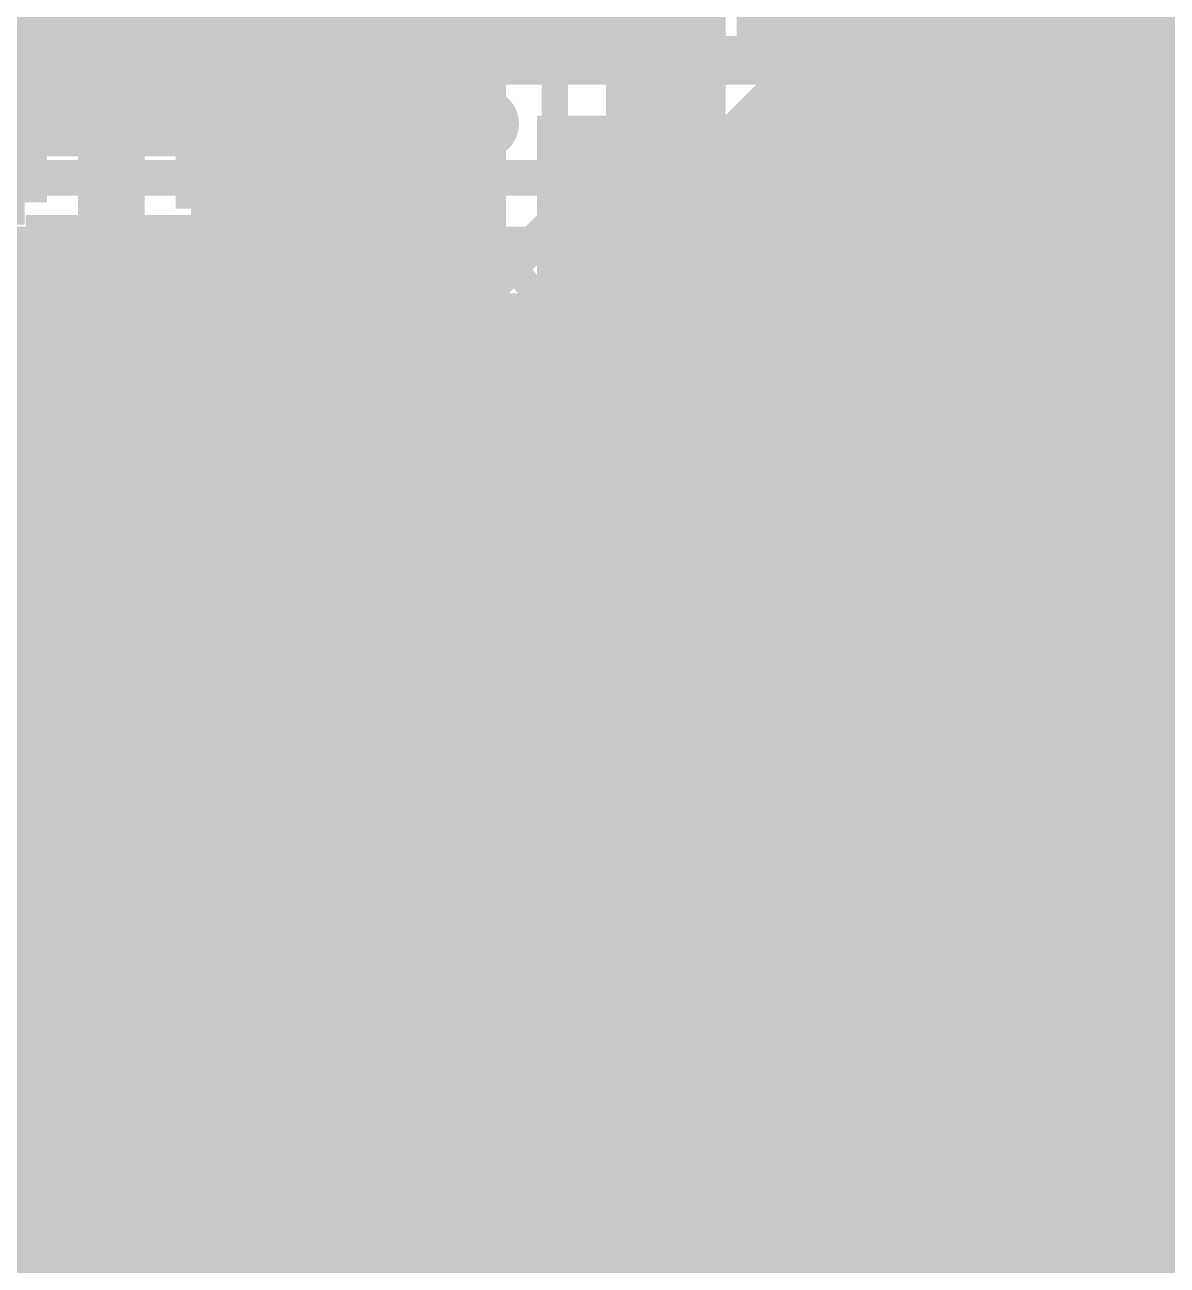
# Model space of a CAD drawing. Extents: x -72 to 72, y -47 to 50.
# Drawn here: x -6.21 to 0.33, y 8.38 to 15.48 of the extents above; entities that cross this region are included whole.
import ezdxf

# ---------------------------------------------------------------- set-up
doc = ezdxf.new("R2010")
doc.units = 0
doc.header["$MEASUREMENT"] = 0
doc.layers.get('0').update_dxf_attribs({"linetype": 'CONTINUOUS'})
for name, color, linetype in [('22-303-0_BOT', 7, 'CONTINUOUS'), ('22-303-0_DRD', 7, 'CONTINUOUS'), ('22-303-0_GND', 6, 'CONTINUOUS'), ('22-303-0_IN1', 4, 'CONTINUOUS'), ('22-303-0_IN2', 3, 'CONTINUOUS'), ('22-303-0_PWR', 5, 'CONTINUOUS'), ('22-303-0_SMB', 10, 'CONTINUOUS'), ('22-303-0_SMT', 14, 'CONTINUOUS'), ('22-303-0_SPB', 9, 'CONTINUOUS'), ('22-303-0_SPT', 12, 'CONTINUOUS'), ('22-303-0_SSB', 11, 'CONTINUOUS'), ('22-303-0_SST', 13, 'CONTINUOUS'), ('22-303-0_TOP', 8, 'CONTINUOUS'), ('THRUHOLE_TAP', 7, 'CONTINUOUS')]:
    doc.layers.add(name, color=color, linetype=linetype)

# ---------------------------------------------------------------- blocks, each defined once
blk = doc.blocks.new('RECTANGLE_4')
blk.add_solid([(0.4826, 0.4064), (0.4826, -0.4064), (-0.4826, 0.4064), (-0.4826, -0.4064)])
blk = doc.blocks.new('ROUND_48')
at = {"const_width": 0.29972}
blk.add_lwpolyline([(-0.14986, 0, 1), (0.14986, 0, 1)], format="xyb", close=True, dxfattribs=at)
blk = doc.blocks.new('RECTANGLE_62')
blk.add_solid([(2.0066, 0.8636), (2.0066, -0.8636), (-2.0066, 0.8636), (-2.0066, -0.8636)])
blk = doc.blocks.new('ROUND_81')
at = {"const_width": 0.0635}
blk.add_lwpolyline([(-0.03175, 0, 1), (0.03175, 0, 1)], format="xyb", close=True, dxfattribs=at)
blk = doc.blocks.new('ROUND_82')
at = {"const_width": 0.50038}
blk.add_lwpolyline([(-0.25019, 0, 1), (0.25019, 0, 1)], format="xyb", close=True, dxfattribs=at)
blk = doc.blocks.new('ROUND_83')
at = {"const_width": 0.50038}
blk.add_lwpolyline([(-0.25019, 0, 1), (0.25019, 0, 1)], format="xyb", close=True, dxfattribs=at)
blk = doc.blocks.new('ROUND_53')
at = {"const_width": 0.29972}
blk.add_lwpolyline([(-0.14986, 0, 1), (0.14986, 0, 1)], format="xyb", close=True, dxfattribs=at)
blk = doc.blocks.new('ROUND_93')
at = {"const_width": 0.29972}
blk.add_lwpolyline([(-0.14986, 0, 1), (0.14986, 0, 1)], format="xyb", close=True, dxfattribs=at)
blk = doc.blocks.new('RECTANGLE_2')
blk.add_solid([(0.63627, 0.51308), (0.63627, -0.51308), (-0.63627, 0.51308), (-0.63627, -0.51308)])
blk = doc.blocks.new('RECTANGLE_10')
blk.add_solid([(1.12522, 1.14935), (1.12522, -1.14935), (-1.12522, 1.14935), (-1.12522, -1.14935)])
blk = doc.blocks.new('RECTANGLE_36')
blk.add_solid([(0.3429, 0.635), (0.3429, -0.635), (-0.3429, 0.635), (-0.3429, -0.635)])
blk = doc.blocks.new('ROUND_95')
at = {"const_width": 0.10033}
blk.add_lwpolyline([(-0.050164, 0, 1), (0.050164, 0, 1)], format="xyb", close=True, dxfattribs=at)

msp = doc.modelspace()

# ---------------------------------------------------------------- linework, layer by layer
at = {"layer": '22-303-0_BOT'}
for points, const_width in [([(-1.016, 18.0086), (-1.016, 15.2654)], 0.254), ([(-0.7874, 18.0086), (-0.7874, 15.2654)], 0.254), ([(-0.5588, 18.0086), (-0.5588, 15.2654)], 0.254), ([(-17.145, 16.383), (-16.51, 15.748), (-12.319, 15.748), (-10.541, 13.97), (-5.715, 13.97), (-5.715, 14.224), (-5.715, 17.7038)], 0.381), ([(-5.715, 17.7038), (-5.715, 14.224), (-3.683, 12.192), (-3.683, 10.287), (-3.683, 8.8138)], 0.381), ([(-5.715, 17.7038), (-5.715, 14.224), (-3.683, 12.192), (-3.683, 10.287)], 0.381), ([(0.508, 10.541), (3.175, 13.208), (3.175, 15.113), (3.683, 15.621), (4.953, 15.621), (5.334, 16.002), (11.43, 16.002), (11.43, 17.7038)], 0.381), ([(-1.905, 17.7038), (-1.905, 17.653), (-2.413, 17.145), (-2.413, 14.351), (-2.159, 14.097), (-1.27, 14.097)], 0.2032), ([(-4.445, 17.44218), (-4.445, 13.65504)], 0.254), ([(-4.6736, 17.36852), (-4.6736, 13.88364)], 0.254), ([(-4.9022, 17.2974), (-4.9022, 14.11224)], 0.254), ([(-6.2738, 16.9926), (-6.2738, 14.4653)], 0.254), ([(-6.2103, 16.9926), (-6.2103, 14.4653)], 0.254), ([(-5.2197, 16.9926), (-5.2197, 14.42974)], 0.254), ([(-5.2197, 16.9926), (-5.2197, 14.42974)], 0.254), ([(-5.2197, 16.9926), (-5.2197, 14.42974)], 0.254), ([(-5.1308, 16.9926), (-5.1308, 14.34084)], 0.254), ([(-1.9304, 16.9926), (-1.9304, 15.2654)], 0.254), ([(-1.7018, 16.9926), (-1.7018, 15.2654)], 0.254), ([(-1.4732, 16.9926), (-1.4732, 15.2654)], 0.254), ([(-1.2446, 16.9926), (-1.2446, 15.2654)], 0.254), ([(-2.0066, 16.97736), (-2.0066, 15.2654)], 0.254), ([(-4.2164, 16.71066), (-4.2164, 13.42644)], 0.254), ([(-3.9878, 16.71066), (-3.9878, 13.19784)], 0.254), ([(-0.3302, 16.71066), (-0.3302, 15.2654)], 0.254), ([(-0.1016, 16.71066), (-0.1016, 15.2654)], 0.254), ([(0.127, 16.71066), (0.127, 15.2654)], 0.254), ([(0.3556, 16.71066), (0.3556, 15.2654)], 0.254), ([(-2.8194, 16.01978), (-2.8194, 15.2654)], 0.254), ([(-3.7592, 15.98676), (-3.7592, 12.96924)], 0.254), ([(-2.8448, 15.98676), (-2.8448, 15.2654)], 0.254), ([(-3.5306, 15.8242), (-3.5306, 15.2654)], 0.254), ([(-3.302, 15.77848), (-3.302, 15.2654)], 0.254), ([(-3.0734, 15.8242), (-3.0734, 15.2654)], 0.254), ([(-6.2103, 15.3924), (-6.89356, 15.3924)], 0.254), ([(-2.8194, 15.3924), (-5.2197, 15.3924)], 0.254), ([(2.76606, 15.3924), (-2.0066, 15.3924)], 0.254), ([(-3.5814, 15.2654), (-3.5814, 12.9286)], 0.254), ([(-2.8194, 15.2654), (-3.5814, 15.2654)], 0.254), ([(1.0414, 15.2654), (-2.0066, 15.2654)], 0.254), ([(-6.2103, 15.1638), (-7.12216, 15.1638)], 0.254), ([(-3.5814, 15.1638), (-5.2197, 15.1638)], 0.254), ([(-6.2103, 14.9352), (-7.35076, 14.9352)], 0.254), ([(-3.5814, 14.9352), (-5.2197, 14.9352)], 0.254), ([(-6.2103, 14.7066), (-8.13562, 14.7066)], 0.254), ([(-3.5814, 14.7066), (-5.2197, 14.7066)], 0.254), ([(-6.2103, 14.478), (-8.13562, 14.478)], 0.254), ([(-6.2103, 14.4653), (-8.13562, 14.4653)], 0.254), ([(-3.5814, 14.478), (-5.2197, 14.478)], 0.254), ([(-5.2197, 14.42974), (-3.33248, 12.54252)], 0.254), ([(-5.2197, 14.42974), (-3.33248, 12.54252)], 0.254), ([(1.397, 13.843), (1.143, 14.097), (-1.27, 14.097)], 0.635), ([(1.397, 13.843), (1.143, 14.097), (-1.27, 14.097)], 0.635), ([(-3.5814, 14.2494), (-5.03936, 14.2494)], 0.254), ([(-3.5814, 14.0208), (-4.81076, 14.0208)], 0.254), ([(-3.5814, 13.7922), (-4.58216, 13.7922)], 0.254), ([(-3.5814, 13.5636), (-4.35356, 13.5636)], 0.254), ([(-5.715, 13.4747), (-10.541, 13.4747)], 0.254), ([(-6.2738, 13.4747), (-6.2738, 10.9474)], 0.254), ([(-6.0452, 13.4747), (-6.0452, 10.9474)], 0.254), ([(-5.8166, 13.4747), (-5.8166, 10.9474)], 0.254), ([(-5.66674, 13.47724), (-4.27482, 12.08278)], 0.254), ([(-5.588, 13.39596), (-5.588, 10.9474)], 0.254), ([(2.6797, 13.41374), (0.42926, 11.1633)], 0.254), ([(-5.52704, 13.335), (-11.64336, 13.335)], 0.254), ([(-3.5814, 13.335), (-4.12496, 13.335)], 0.254), ([(-5.3594, 13.16736), (-5.3594, 10.9474)], 0.254), ([(-5.29844, 13.1064), (-11.82878, 13.1064)], 0.254), ([(-3.5814, 13.1064), (-3.89636, 13.1064)], 0.254), ([(-5.1308, 12.93876), (-5.1308, 11.78814)], 0.254), ([(-5.06984, 12.8778), (-12.7, 12.8778)], 0.254), ([(2.14376, 12.8778), (-3.66776, 12.8778)], 0.254), ([(1.0414, 12.9286), (-3.5814, 12.9286)], 0.254), ([(-3.5306, 12.9286), (-3.5306, 12.74064)], 0.254), ([(-3.302, 12.9286), (-3.302, 12.50696)], 0.254), ([(-3.0734, 12.9286), (-3.0734, 11.1633)], 0.254), ([(-2.8448, 12.9286), (-2.8448, 11.1633)], 0.254), ([(-2.6162, 12.9286), (-2.6162, 11.1633)], 0.254), ([(-2.3876, 12.9286), (-2.3876, 11.1633)], 0.254), ([(-2.159, 12.9286), (-2.159, 11.1633)], 0.254), ([(-1.9304, 12.9286), (-1.9304, 11.1633)], 0.254), ([(-1.7018, 12.9286), (-1.7018, 11.1633)], 0.254), ([(-1.4732, 12.9286), (-1.4732, 11.1633)], 0.254), ([(-1.2446, 12.9286), (-1.2446, 11.1633)], 0.254), ([(-1.016, 12.9286), (-1.016, 11.1633)], 0.254), ([(-0.7874, 12.9286), (-0.7874, 11.1633)], 0.254), ([(-0.5588, 12.9286), (-0.5588, 11.1633)], 0.254), ([(-0.3302, 12.9286), (-0.3302, 11.1633)], 0.254), ([(-0.1016, 12.9286), (-0.1016, 11.1633)], 0.254), ([(0.127, 12.9286), (0.127, 11.1633)], 0.254), ([(0.3556, 12.9286), (0.3556, 11.1633)], 0.254), ([(-4.9022, 12.71016), (-4.9022, 12.06246)], 0.254), ([(-4.84124, 12.6492), (-12.7508, 12.6492)], 0.254), ([(1.91516, 12.6492), (-3.43916, 12.6492)], 0.254), ([(-4.6736, 12.48156), (-4.6736, 12.15136)], 0.254), ([(-4.61264, 12.4206), (-12.7508, 12.4206)], 0.254), ([(1.68656, 12.4206), (-3.24358, 12.4206)], 0.254), ([(-4.445, 12.25296), (-4.445, 12.14882)], 0.254), ([(-4.38404, 12.192), (-12.7508, 12.192)], 0.254), ([(-3.1877, 12.192), (-3.1877, 11.1633)], 0.254), ([(1.45796, 12.192), (-3.1877, 12.192)], 0.254), ([(-5.01904, 11.9634), (-12.7508, 11.9634)], 0.254), ([(1.22936, 11.9634), (-3.1877, 11.9634)], 0.254), ([(-5.14858, 11.7348), (-12.7508, 11.7348)], 0.254), ([(1.00076, 11.7348), (-3.1877, 11.7348)], 0.254), ([(-5.17398, 11.5062), (-12.7508, 11.5062)], 0.254), ([(0.77216, 11.5062), (-3.1877, 11.5062)], 0.254), ([(-5.1308, 11.32586), (-5.1308, 10.9474)], 0.254), ([(-5.10794, 11.2776), (-12.7508, 11.2776)], 0.254), ([(0.54356, 11.2776), (-3.1877, 11.2776)], 0.254), ([(0.42926, 11.1633), (-3.1877, 11.1633)], 0.254), ([(-4.1783, 11.09726), (-4.1783, 10.67054)], 0.254), ([(-4.1783, 11.09726), (-4.1783, 10.67054)], 0.254), ([(-4.89966, 11.049), (-12.7508, 11.049)], 0.254), ([(-4.9022, 11.049), (-4.9022, 9.4361)], 0.254), ([(-4.1783, 11.049), (-4.24434, 11.049)], 0.254), ([(-4.2164, 11.06678), (-4.2164, 10.63244)], 0.254), ([(-4.6736, 10.9601), (-4.6736, 9.4361)], 0.254), ([(-4.445, 10.96518), (-4.445, 9.4361)], 0.254), ([(-4.9276, 10.9474), (-6.5024, 10.9474)], 0.254), ([(-4.9276, 10.9474), (-4.9276, 9.525)], 0.254), ([(-4.1783, 10.8204), (-4.9276, 10.8204)], 0.254), ([(-4.1783, 10.67054), (-4.24942, 10.59942)], 0.254), ([(-3.683, 10.287), (-3.429, 10.541), (0.508, 10.541), (0.762, 10.541), (2.286, 9.017), (3.429, 7.874), (3.429, 7.493)], 0.635), ([(3.429, 7.493), (3.429, 7.874), (2.286, 9.017), (0.762, 10.541), (0.508, 10.541)], 0.635), ([(-4.25704, 10.5918), (-4.9276, 10.5918)], 0.254), ([(-3.683, 10.287), (-3.81, 10.16), (-3.81, 8.8138), (-5.715, 8.8138)], 0.635), ([(-5.715, 8.8138), (-3.81, 8.8138), (-3.81, 10.16)], 0.635), ([(-4.39674, 10.3632), (-4.9276, 10.3632)], 0.254), ([(-3.683, 8.8138), (-3.683, 10.287)], 0.381), ([(-8.89, 8.9154), (-8.89, 9.144), (-7.7978, 10.2362), (-5.715, 10.2362)], 0.381), ([(-4.4323, 10.16), (-4.4323, 9.4361), (-4.9276, 9.4361)], 0.254), ([(-4.4323, 10.1346), (-4.9276, 10.1346)], 0.254), ([(-4.4323, 9.906), (-4.9276, 9.906)], 0.254), ([(-3.1877, 9.90092), (-3.1877, 9.31418)], 0.254), ([(-3.1877, 9.90092), (-3.1877, 9.31418)], 0.254), ([(0.51562, 9.906), (-3.18262, 9.906)], 0.254), ([(0.50292, 9.9187), (-3.16992, 9.9187)], 0.254), ([(-3.0734, 9.9187), (-3.0734, 9.2075)], 0.254), ([(-2.8448, 9.9187), (-2.8448, 8.6614)], 0.254), ([(-2.6162, 9.9187), (-2.6162, 8.6614)], 0.254), ([(-2.3876, 9.9187), (-2.3876, 7.20852)], 0.254), ([(-2.159, 9.9187), (-2.159, 8.6614)], 0.254), ([(-1.9304, 9.9187), (-1.9304, 8.6614)], 0.254), ([(-1.7018, 9.9187), (-1.7018, 8.6614)], 0.254), ([(-1.4732, 9.9187), (-1.4732, 8.6614)], 0.254), ([(-1.2446, 9.9187), (-1.2446, 8.6614)], 0.254), ([(-1.016, 9.9187), (-1.016, 8.6614)], 0.254), ([(-0.7874, 9.9187), (-0.7874, 8.6614)], 0.254), ([(-0.5588, 9.9187), (-0.5588, 8.6614)], 0.254), ([(-0.3302, 9.9187), (-0.3302, 8.6614)], 0.254), ([(-0.1016, 9.9187), (-0.1016, 5.8674)], 0.254), ([(0.127, 9.9187), (0.127, 8.6614)], 0.254), ([(0.3556, 9.9187), (0.3556, 8.6614)], 0.254), ([(-4.4323, 9.6774), (-4.9276, 9.6774)], 0.254), ([(0.74422, 9.6774), (-3.1877, 9.6774)], 0.254), ([(1.016, 7.493), (1.016, 8.001), (-0.635, 9.652)], 0.381), ([(-4.9276, 9.525), (-6.5024, 9.525)], 0.254), ([(-4.9276, 9.525), (-4.9276, 9.4361)], 0.254), ([(-4.4323, 9.4488), (-4.9276, 9.4488)], 0.254), ([(-4.4323, 9.4361), (-4.9276, 9.4361)], 0.254), ([(0.97282, 9.4488), (-3.1877, 9.4488)], 0.254), ([(1.20142, 9.2202), (-3.08356, 9.2202)], 0.254), ([(-5.715, 8.8138), (-6.9088, 8.8138), (-6.985, 8.89)], 0.635), ([(-5.715, 8.8138), (-3.81, 8.8138), (-3.683, 8.8138)], 0.635), ([(-3.683, 8.8138), (-3.81, 8.8138), (-5.715, 8.8138)], 0.635), ([(-3.556, 7.493), (-3.683, 7.62), (-3.81, 7.747), (-3.81, 8.8138), (-5.715, 8.8138)], 0.635), ([(-3.556, 7.493), (-3.556, 7.62), (-3.556, 8.8138), (-3.683, 8.8138), (-3.81, 8.8138), (-5.715, 8.8138)], 0.635), ([(-5.715, 8.8138), (-3.81, 8.8138), (-3.683, 8.8138)], 0.635), ([(-3.683, 8.8138), (-3.81, 8.8138), (-5.715, 8.8138)], 0.635), ([(1.43002, 8.9916), (-2.9591, 8.9916)], 0.254), ([(-3.683, 8.8138), (-3.683, 7.62)], 0.2032), ([(-3.683, 7.62), (-3.683, 8.8138)], 0.2032), ([(-2.9337, 8.8138), (-2.9337, 8.6614)], 0.254), ([(1.65862, 8.763), (-2.9337, 8.763)], 0.254), ([(-2.5527, 8.6614), (-2.9337, 8.6614)], 0.254), ([(-2.5527, 8.6614), (-2.5527, 6.3246)], 0.254), ([(-0.2667, 8.6614), (-2.2733, 8.6614)], 0.254), ([(-2.2733, 8.6614), (-2.2733, 7.36854)], 0.254), ([(-0.2667, 8.6614), (-0.2667, 6.3246)], 0.254), ([(0.0127, 8.6614), (0.0127, 6.3246)], 0.254), ([(1.76022, 8.6614), (0.0127, 8.6614)], 0.254), ([(-2.2733, 8.5344), (-2.5527, 8.5344)], 0.254), ([(0.0127, 8.5344), (-0.2667, 8.5344)], 0.254), ([(-2.2733, 8.3058), (-2.5527, 8.3058)], 0.254), ([(0.0127, 8.3058), (-0.2667, 8.3058)], 0.254)]:
    msp.add_lwpolyline(points, dxfattribs=dict(at, const_width=const_width))
at = {"layer": '22-303-0_BOT', "const_width": 0.254}
for points in [[(-5.715, 13.4747, 0.0244115), (-5.66672, 13.47706)], [(-3.1877, 12.192, 0.1989116), (-3.33277, 12.54223)], [(-4.572, 12.16152, 0.4142136), (-5.17652, 11.557)], [(-4.27482, 12.08278, 0.1293267), (-4.572, 12.16095)], [(-5.17652, 11.557, 0.4142136), (-4.572, 10.95248)], [(-4.572, 10.95248, 0.1789165), (-4.17879, 11.09783)], [(-4.24942, 10.59942, 0.1989124), (-4.43143, 10.16)], [(-2.9337, 8.8138, 0.2384422), (-3.18711, 9.31498)]]:
    msp.add_lwpolyline(points, format="xyb", dxfattribs=at)
at = {"layer": '22-303-0_DRD', "const_width": 0.254}
for points in [[(-3.937, 12.192), (-5.207, 10.922)], [(-3.937, 10.922), (-5.207, 12.192)], [(-3.175, 10.795), (-4.445, 9.525)], [(-3.175, 9.525), (-4.445, 10.795)], [(0, 10.287), (-1.27, 9.017)], [(0, 9.017), (-1.27, 10.287)], [(-6.1722, 8.509), (-7.4422, 7.239)]]:
    msp.add_lwpolyline(points, dxfattribs=at)
at = {"layer": '22-303-0_IN1'}
for points, const_width in [([(-5.969, 30.0736), (-5.969, 15.56004)], 0.254), ([(8.89, 29.083), (6.477, 29.083), (2.032, 24.638), (2.032, 24.13), (0.508, 22.606), (0.508, 21.463), (-6.35, 14.605), (-8.001, 14.605), (-9.144, 15.748), (-17.78, 15.748), (-19.177, 14.351), (-22.987, 14.351), (-26.162, 17.526), (-28.575, 17.526)], 0.2032), ([(-4.572, 11.557), (-4.572, 14.224), (3.81, 22.606), (3.81, 23.622), (4.445, 24.257)], 0.2032), ([(8.636, 21.59), (4.064, 21.59), (-0.889, 16.637), (-0.889, 16.129), (-3.937, 13.081), (-3.937, 11.176), (-4.191, 10.922), (-4.953, 10.922), (-9.398, 15.367), (-17.526, 15.367), (-19.939, 12.954), (-24.765, 12.954), (-25.146, 13.335)], 0.2032), ([(-6.1976, 19.78152), (-6.1976, 15.33144)], 0.254), ([(-2.75336, 18.77568), (-6.51764, 15.0114)], 0.254), ([(0.4318, 17.38376), (0.4318, 3.2766)], 0.254), ([(0.2032, 17.15516), (0.2032, 3.29692)], 0.254), ([(-0.0254, 16.92656), (-0.0254, 3.30454)], 0.254), ([(-0.254, 16.69796), (-0.254, 10.1219)], 0.254), ([(-0.4826, 16.46936), (-0.4826, 10.2362)], 0.254), ([(-0.60198, 15.84198), (-3.5306, 12.91336)], 0.254), ([(-0.7112, 15.73276), (-0.7112, 10.25144)], 0.254), ([(-6.03504, 15.494), (-6.65734, 15.494)], 0.254), ([(1.94818, 15.494), (-0.94996, 15.494)], 0.254), ([(-0.9398, 15.50416), (-0.9398, 10.1727)], 0.254), ([(-6.26364, 15.2654), (-8.08736, 15.2654)], 0.254), ([(1.9431, 15.2654), (-1.17856, 15.2654)], 0.254), ([(-1.1684, 15.27556), (-1.1684, 9.93648)], 0.254), ([(2.032, 15.0368), (-1.40716, 15.0368)], 0.254), ([(-1.397, 15.04696), (-1.397, 6.49224)], 0.254), ([(-9.56564, 14.9606), (-5.24002, 10.63498)], 0.254), ([(2.30886, 14.8082), (-1.63576, 14.8082)], 0.254), ([(-1.6256, 14.81836), (-1.6256, 6.63956)], 0.254), ([(8.4201, 14.5796), (-1.86436, 14.5796)], 0.254), ([(-1.8542, 14.58976), (-1.8542, 6.67512)], 0.254), ([(-2.0828, 14.36116), (-2.0828, 6.61924)], 0.254), ([(1.06934, 14.351), (-2.09296, 14.351)], 0.254), ([(0.86106, 14.1224), (-2.32156, 14.1224)], 0.254), ([(-2.3114, 14.13256), (-2.3114, 6.43382)], 0.254), ([(0.79502, 13.8938), (-2.55016, 13.8938)], 0.254), ([(-2.54, 13.90396), (-2.54, 2.11328)], 0.254), ([(0.81788, 13.6652), (-2.77876, 13.6652)], 0.254), ([(-2.7686, 13.67536), (-2.7686, 1.8034)], 0.254), ([(0.94996, 13.4366), (-3.00736, 13.4366)], 0.254), ([(-2.9972, 13.44676), (-2.9972, 1.39192)], 0.254), ([(14.3256, 13.208), (-3.23596, 13.208)], 0.254), ([(-3.2258, 13.21816), (-3.2258, 0.71628)], 0.254), ([(14.3256, 12.9794), (-3.46456, 12.9794)], 0.254), ([(-3.4544, 12.98956), (-3.4544, 4.42722)], 0.254), ([(-3.5306, 12.91336), (-3.5306, 11.176)], 0.254), ([(14.3256, 12.7508), (-3.5306, 12.7508)], 0.254), ([(14.3256, 12.5222), (-3.5306, 12.5222)], 0.254), ([(14.3256, 12.2936), (-3.5306, 12.2936)], 0.254), ([(14.3256, 12.065), (-3.5306, 12.065)], 0.254), ([(14.3256, 11.8364), (-3.5306, 11.8364)], 0.254), ([(-6.21284, 11.6078), (-12.20216, 11.6078)], 0.254), ([(-6.1976, 11.59256), (-6.1976, 3.6322)], 0.254), ([(14.3256, 11.6078), (-3.5306, 11.6078)], 0.254), ([(-5.98424, 11.3792), (-12.43076, 11.3792)], 0.254), ([(14.3256, 11.3792), (-3.5306, 11.3792)], 0.254), ([(-5.969, 11.36396), (-5.969, 3.5179)], 0.254), ([(-5.75564, 11.1506), (-12.65936, 11.1506)], 0.254), ([(-5.7404, 11.13536), (-5.7404, -5.08)], 0.254), ([(14.3256, 11.1506), (-3.5306, 11.1506)], 0.254), ([(-5.52704, 10.922), (-12.88796, 10.922)], 0.254), ([(-5.5118, 10.90676), (-5.5118, -5.08)], 0.254), ([(-3.64998, 10.88898), (-3.8989, 10.63752)], 0.254), ([(14.3256, 10.922), (-3.6195, 10.922)], 0.254), ([(-3.683, 10.85596), (-3.683, 4.61264)], 0.254), ([(-5.29844, 10.6934), (-13.11656, 10.6934)], 0.254), ([(-5.2832, 10.67816), (-5.2832, -5.08)], 0.254), ([(2.89052, 10.6934), (-3.84556, 10.6934)], 0.254), ([(-3.9116, 10.62736), (-3.9116, 4.66852)], 0.254), ([(-5.0546, 10.5283), (-5.0546, -5.08)], 0.254), ([(2.65176, 10.4648), (-13.34516, 10.4648)], 0.254), ([(-4.191, 10.5156), (-4.953, 10.5156)], 0.254), ([(-4.826, 10.5156), (-4.826, -5.08)], 0.254), ([(-4.5974, 10.5156), (-4.5974, -5.08)], 0.254), ([(-4.3688, 10.5156), (-4.3688, 4.48564)], 0.254), ([(-4.1402, 10.51814), (-4.1402, 4.63296)], 0.254), ([(-0.78994, 10.2362), (-13.57376, 10.2362)], 0.254), ([(2.57556, 10.2362), (-0.48006, 10.2362)], 0.254), ([(-1.12268, 10.0076), (-13.80236, 10.0076)], 0.254), ([(2.5908, 10.0076), (-0.14478, 10.0076)], 0.254), ([(-1.22682, 9.779), (-14.03096, 9.779)], 0.254), ([(2.7051, 9.779), (-0.04318, 9.779)], 0.254), ([(-1.22936, 9.5504), (-14.25956, 9.5504)], 0.254), ([(14.3256, 9.5504), (-0.0381, 9.5504)], 0.254), ([(-1.14046, 9.3218), (-11.00582, 9.3218)], 0.254), ([(-1.1684, 9.36752), (-1.1684, 4.80314)], 0.254), ([(14.3256, 9.3218), (-0.127, 9.3218)], 0.254), ([(-0.254, 9.1821), (-0.254, 3.29438)], 0.254), ([(-0.9398, 9.12876), (-0.9398, 4.86918)], 0.254), ([(-0.86614, 9.0932), (-10.86104, 9.0932)], 0.254), ([(-0.7112, 9.05256), (-0.7112, 4.84378)], 0.254), ([(-0.4826, 9.0678), (-0.4826, 4.71424)], 0.254), ([(14.3256, 9.0932), (-0.40386, 9.0932)], 0.254), ([(14.3256, 8.8646), (-10.82548, 8.8646)], 0.254), ([(14.3256, 8.636), (-10.88136, 8.636)], 0.254), ([(14.3256, 8.4074), (-6.52272, 8.4074)], 0.254)]:
    msp.add_lwpolyline(points, dxfattribs=dict(at, const_width=const_width))
at = {"layer": '22-303-0_IN1', "const_width": 0.254}
for points in [[(-3.64998, 10.88898, 0.1989124), (-3.53109, 11.176)], [(-5.24002, 10.63498, 0.1989124), (-4.953, 10.51609)], [(-4.191, 10.5156, 0.1989124), (-3.90363, 10.63463)], [(-4.191, 10.5156, 0.1989124), (-3.90363, 10.63463)], [(-0.635, 10.25652, 0.4142136), (-1.23952, 9.652)], [(-0.03048, 9.652, 0.4142136), (-0.635, 10.25652)], [(-1.23952, 9.652, 0.4142136), (-0.635, 9.04748)], [(-0.635, 9.04748, 0.4142136), (-0.03048, 9.652)], [(-6.20268, 7.874, 0.4142136), (-6.8072, 8.47852)]]:
    msp.add_lwpolyline(points, format="xyb", dxfattribs=at)
at = {"layer": '22-303-0_IN2'}
for points, const_width in [([(-27.051, 21.209), (-26.67, 20.828), (-26.67, 19.05), (-21.971, 14.351), (-16.891, 14.351), (-16.383, 13.843), (-16.129, 13.843), (-15.748, 14.224), (0.127, 14.224), (1.143, 13.208), (2.413, 13.208), (7.239, 8.382), (19.05, 8.382)], 0.2032), ([(26.416, 17.399), (26.162, 17.653), (19.431, 17.653), (17.526, 15.748), (3.81, 15.748), (2.794, 14.732), (2.286, 14.732), (1.778, 15.24), (-16.51, 15.24), (-16.891, 14.859), (-20.447, 14.859), (-20.701, 15.113)], 0.2032), ([(20.701, 7.62), (19.304, 9.017), (7.239, 9.017), (1.651, 14.605), (-16.256, 14.605)], 0.2032), ([(-0.04064, 13.8176), (-11.6332, 13.8176)], 0.254), ([(-0.01524, 13.7922), (-11.62304, 13.7922)], 0.254), ([(-6.2738, 13.8176), (-6.2738, 6.08584)], 0.254), ([(-6.0452, 13.8176), (-6.0452, 5.85724)], 0.254), ([(-5.8166, 13.8176), (-5.8166, 5.7404)], 0.254), ([(-5.588, 13.8176), (-5.588, 5.7404)], 0.254), ([(-5.3594, 13.8176), (-5.3594, 5.7404)], 0.254), ([(-5.1308, 13.8176), (-5.1308, 11.78814)], 0.254), ([(-4.9022, 13.8176), (-4.9022, 12.06246)], 0.254), ([(-4.6736, 13.8176), (-4.6736, 12.15136)], 0.254), ([(-4.445, 13.8176), (-4.445, 12.14882)], 0.254), ([(-4.2164, 13.8176), (-4.2164, 12.04468)], 0.254), ([(-3.9878, 13.8176), (-3.9878, 11.71194)], 0.254), ([(-3.7592, 13.8176), (-3.7592, 10.76198)], 0.254), ([(-3.5306, 13.8176), (-3.5306, 10.69594)], 0.254), ([(-3.302, 13.8176), (-3.302, 10.48766)], 0.254), ([(-3.0734, 13.8176), (-3.0734, 5.7404)], 0.254), ([(-2.8448, 13.8176), (-2.8448, 5.7404)], 0.254), ([(-2.6162, 13.8176), (-2.6162, 5.7404)], 0.254), ([(-2.3876, 13.8176), (-2.3876, 6.30174)], 0.254), ([(-2.159, 13.8176), (-2.159, 6.57606)], 0.254), ([(-1.9304, 13.8176), (-1.9304, 6.66496)], 0.254), ([(-1.7018, 13.8176), (-1.7018, 6.66242)], 0.254), ([(-1.4732, 13.8176), (-1.4732, 6.55828)], 0.254), ([(-1.2446, 13.8176), (-1.2446, 6.22554)], 0.254), ([(-1.016, 13.8176), (-1.016, 5.7404)], 0.254), ([(-0.7874, 13.8176), (-0.7874, 5.7404)], 0.254), ([(-0.5588, 13.8176), (-0.5588, 5.7404)], 0.254), ([(-0.3302, 13.8176), (-0.3302, 5.7404)], 0.254), ([(-0.1016, 13.8176), (-0.1016, 5.7404)], 0.254), ([(-0.04064, 13.8176), (0.85598, 12.92098)], 0.254), ([(0.127, 13.64996), (0.127, 5.7404)], 0.254), ([(0.21336, 13.5636), (-11.58748, 13.5636)], 0.254), ([(0.3556, 13.42136), (0.3556, 5.7404)], 0.254), ([(0.44196, 13.335), (-11.64336, 13.335)], 0.254), ([(0.67056, 13.1064), (-11.82878, 13.1064)], 0.254), ([(0.90678, 12.8778), (-12.7, 12.8778)], 0.254), ([(2.39776, 12.6492), (-12.97686, 12.6492)], 0.254), ([(2.62636, 12.4206), (-20.00758, 12.4206)], 0.254), ([(2.85496, 12.192), (-13.7541, 12.192)], 0.254), ([(-5.01904, 11.9634), (-13.6398, 11.9634)], 0.254), ([(3.08356, 11.9634), (-4.12496, 11.9634)], 0.254), ([(-5.14858, 11.7348), (-13.62456, 11.7348)], 0.254), ([(3.31216, 11.7348), (-3.99288, 11.7348)], 0.254), ([(-5.17398, 11.5062), (-13.70076, 11.5062)], 0.254), ([(3.54076, 11.5062), (-3.97002, 11.5062)], 0.254), ([(-3.9878, 11.40206), (-3.9878, 10.73658)], 0.254), ([(-5.1308, 11.32586), (-5.1308, 5.7404)], 0.254), ([(-5.10794, 11.2776), (-13.93952, 11.2776)], 0.254), ([(3.76936, 11.2776), (-4.03606, 11.2776)], 0.254), ([(-4.89966, 11.049), (-18.34896, 11.049)], 0.254), ([(-4.9022, 11.049), (-4.9022, 5.7404)], 0.254), ([(3.99796, 11.049), (-4.24434, 11.049)], 0.254), ([(-4.2164, 11.06678), (-4.2164, 10.60704)], 0.254), ([(-4.6736, 10.9601), (-4.6736, 5.7404)], 0.254), ([(-4.445, 10.96518), (-4.445, 5.7404)], 0.254), ([(4.22656, 10.8204), (-11.00836, 10.8204)], 0.254), ([(-4.23164, 10.5918), (-10.77976, 10.5918)], 0.254), ([(4.45516, 10.5918), (-3.38582, 10.5918)], 0.254), ([(-4.37896, 10.3632), (-10.55116, 10.3632)], 0.254), ([(4.68376, 10.3632), (-3.24104, 10.3632)], 0.254), ([(-4.41452, 10.1346), (-10.32256, 10.1346)], 0.254), ([(4.91236, 10.1346), (-3.20548, 10.1346)], 0.254), ([(-4.35864, 9.906), (-10.09396, 9.906)], 0.254), ([(5.14096, 9.906), (-3.26136, 9.906)], 0.254), ([(-3.302, 9.83234), (-3.302, 5.7404)], 0.254), ([(-4.17322, 9.6774), (-9.86536, 9.6774)], 0.254), ([(-4.2164, 9.71296), (-4.2164, 5.7404)], 0.254), ([(5.36956, 9.6774), (-3.44678, 9.6774)], 0.254), ([(-3.5306, 9.62406), (-3.5306, 5.7404)], 0.254), ([(-3.9878, 9.58088), (-3.9878, 5.7404)], 0.254), ([(-3.7592, 9.55802), (-3.7592, 5.7404)], 0.254), ([(1.86182, 9.4488), (-6.75386, 9.4488)], 0.254), ([(1.71704, 9.2202), (-6.477, 9.2202)], 0.254), ([(1.68148, 8.9916), (-6.3881, 8.9916)], 0.254), ([(1.73736, 8.763), (-6.39318, 8.763)], 0.254), ([(1.92278, 8.5344), (-6.49478, 8.5344)], 0.254), ([(6.74116, 8.3058), (-6.83006, 8.3058)], 0.254)]:
    msp.add_lwpolyline(points, dxfattribs=dict(at, const_width=const_width))
at = {"layer": '22-303-0_IN2', "const_width": 0.254}
for points in [[(-4.572, 12.16152, 0.4142136), (-5.17652, 11.557)], [(-3.96748, 11.557, 0.4142136), (-4.572, 12.16152)], [(-5.17652, 11.557, 0.4142136), (-4.572, 10.95248)], [(-4.572, 10.95248, 0.4142136), (-3.96748, 11.557)], [(-3.81, 10.76452, 0.4142136), (-4.41452, 10.16)], [(-3.20548, 10.16, 0.4142136), (-3.81, 10.76452)], [(-4.41452, 10.16, 0.4142136), (-3.81, 9.55548)], [(-3.81, 9.55548, 0.4142136), (-3.20548, 10.16)]]:
    msp.add_lwpolyline(points, format="xyb", dxfattribs=at)
at = {"layer": '22-303-0_SSB', "const_width": 0.1524}
for points in [[(-4.26974, 15.4686), (-4.26974, 15.8242), (-3.93192, 15.94358), (-3.59156, 15.94358), (-3.25374, 15.8242), (-3.25374, 15.4686)], [(-4.26974, 15.52702), (-3.25374, 15.52702)], [(2.159, 6.2484), (-4.699, 6.2484), (-4.699, 15.3416), (2.159, 15.3416), (2.159, 6.2484)], [(-5.68706, 15.1003), (-6.19506, 15.2781)], [(-5.68706, 14.80566), (-5.68706, 15.16126), (-5.51942, 15.2781), (-5.34924, 15.2781), (-5.17906, 15.16126), (-5.17906, 14.80566), (-6.19506, 14.80566)], [(-6.52272, 12.77112), (-6.04774, 12.77112), (-6.52272, 13.4493), (-6.52272, 13.61694), (-6.46176, 13.78712), (-6.10616, 13.78712), (-6.04774, 13.61694)], [(-5.68452, 13.78712), (-5.68452, 12.9413), (-5.62356, 12.77112), (-5.26796, 12.77112), (-5.20954, 12.9413), (-5.20954, 13.78712)], [(-6.23824, 11.23188), (-6.59384, 12.24788), (-6.11886, 12.24788)], [(-5.28066, 11.73988), (-5.63626, 11.73988), (-5.75564, 11.91006), (-5.75564, 12.0777), (-5.63626, 12.24788), (-5.28066, 12.24788), (-5.28066, 11.23188)], [(-5.57784, 11.73988), (-5.75564, 11.23188)], [(-6.5405, 8.0645), (-6.5405, 10.9855), (-4.9022, 10.9855), (-4.9022, 8.0645), (-6.5405, 8.0645)]]:
    msp.add_lwpolyline(points, dxfattribs=at)
at = {"layer": '22-303-0_SST', "const_width": 0.1524}
for points in [[(-3.77952, 15.41526), (-3.4798, 15.41526), (-3.4798, 21.41474), (-3.77952, 21.41474)], [(-3.175, 18.5928), (-3.175, 18.8214), (0, 18.8214), (0, 14.2748), (-3.175, 14.2748), (-3.175, 18.5928)], [(-3.5306, 15.02918), (-3.62966, 15.02918)], [(-3.60426, 15.0368), (-3.60426, 14.79296)], [(-3.4671, 14.96314), (-3.4671, 14.86408)], [(-3.45694, 14.89202), (-3.70332, 14.89202)], [(-2.921, 13.589), (-3.937, 14.605), (-10.16, 14.605)], [(-3.77952, 7.79526), (-3.4798, 7.79526), (-3.4798, 13.79474), (-3.77952, 13.79474)], [(-3.3655, 13.5255), (-3.3655, 10.6045), (-1.7272, 10.6045), (-1.7272, 13.5255), (-3.3655, 13.5255)], [(0.1905, 10.6045), (0.1905, 13.5255), (-1.4478, 13.5255), (-1.4478, 10.6045), (0.1905, 10.6045)], [(-0.97536, 9.62406), (-1.03378, 9.45388), (-1.38938, 9.45388), (-1.4478, 9.62406), (-1.4478, 10.2997), (-1.38938, 10.46988), (-1.03378, 10.46988), (-0.97536, 10.2997)], [(-0.13716, 9.7917), (-0.6096, 9.7917), (-0.37338, 10.46988), (-0.254, 10.46988), (-0.254, 9.45388)], [(0.34544, 9.45388), (0.70104, 10.46988), (0.22606, 10.46988)], [(-1.7145, 7.4295), (-1.7145, 10.3505), (-3.3528, 10.3505), (-3.3528, 7.4295), (-1.7145, 7.4295)], [(-3.4925, 9.9695), (-6.6675, 9.9695), (-6.6675, 9.652)], [(-6.15442, 9.9695), (-6.15442, 9.652)], [(-6.01726, 9.9695), (-6.01726, 9.652)], [(-5.8801, 9.9695), (-5.8801, 9.652)], [(-5.74294, 9.9695), (-5.74294, 9.652)], [(-5.60578, 9.9695), (-5.60578, 9.652)], [(-5.46862, 9.9695), (-5.46862, 9.652)], [(-5.33146, 9.9695), (-5.33146, 9.652)], [(-5.1943, 9.9695), (-5.1943, 9.652)], [(-5.05714, 9.9695), (-5.05714, 9.652)], [(-4.91998, 9.9695), (-4.91998, 9.652)], [(-4.78282, 9.9695), (-4.78282, 9.652)], [(-4.64566, 9.9695), (-4.64566, 9.652)], [(-4.5085, 9.9695), (-4.5085, 9.652)], [(-4.37134, 9.9695), (-4.37134, 9.652)], [(-4.23418, 9.9695), (-4.23418, 9.652)], [(-4.09702, 9.9695), (-4.09702, 9.652)], [(-3.95986, 9.9695), (-3.95986, 9.652)], [(-3.8227, 9.9695), (-3.8227, 9.652)], [(-3.68554, 9.9695), (-3.68554, 9.652)], [(-3.54838, 9.9695), (-3.54838, 9.652)], [(-3.4925, 9.9695), (-3.4925, 9.652)], [(-3.4925, 9.89076), (-6.6675, 9.89076)], [(-3.4925, 9.7536), (-6.6675, 9.7536)], [(-3.4925, 9.652), (-6.6675, 9.652)], [(-1.27, 9.398), (0, 9.398), (0.254, 9.144), (0.254, 5.842), (-1.524, 5.842), (-1.524, 9.144), (-1.27, 9.398)]]:
    msp.add_lwpolyline(points, dxfattribs=at)
for points in [[(-3.5814, 15.03934, 0.4142136), (-3.70586, 14.91488)], [(-3.45694, 14.91488, 0.4142136), (-3.5814, 15.03934)], [(-3.70586, 14.91488, 0.4142136), (-3.5814, 14.79042)], [(-3.5814, 14.79042, 0.4142136), (-3.45694, 14.91488)]]:
    msp.add_lwpolyline(points, format="xyb", dxfattribs=at)
at = {"layer": '22-303-0_TOP'}
for points, const_width in [([(-1.5748, 15.24), (-1.5748, 16.383)], 0.2032), ([(-1.5748, 15.24), (-1.5748, 16.383)], 0.2032), ([(0.127, 16.2306), (0.127, 13.4874)], 0.254), ([(0.3556, 16.2306), (0.3556, 7.78764)], 0.254), ([(-1.5748, 16.1798), (-1.5748, 15.24)], 0.254), ([(0.0127, 16.1798), (0.0127, 14.3002), (-0.2286, 14.3002)], 0.254), ([(0.7112, 15.3924), (0.0127, 15.3924)], 0.254), ([(-2.54, 15.24), (-2.54, 14.986), (-3.556, 13.97), (-3.556, 11.811), (-3.81, 11.557), (-4.572, 11.557)], 0.2032), ([(-1.5748, 14.3002), (-1.5748, 15.24)], 0.254), ([(-0.635, 15.24), (-0.635, 12.7762)], 0.2032), ([(0.7112, 15.1638), (0.0127, 15.1638)], 0.254), ([(0.7112, 14.9352), (0.0127, 14.9352)], 0.254), ([(0.7112, 14.7066), (0.0127, 14.7066)], 0.254), ([(-2.54, 9.6012), (-2.032, 9.6012), (-1.651, 9.2202), (-1.651, 7.239), (-2.54, 6.35), (-2.54, 5.334), (-2.286, 5.08), (1.016, 5.08), (5.334, 0.762), (7.112, 0.762), (8.255, 1.905), (8.255, 5.461), (9.398, 6.604), (9.398, 11.811), (11.52398, 13.93698), (11.52398, 14.605)], 0.2032), ([(0.7112, 14.478), (0.0127, 14.478)], 0.254), ([(-2.65176, 14.3002), (-3.1496, 13.80236)], 0.254), ([(-2.2225, 14.3002), (-2.65176, 14.3002)], 0.254), ([(-2.6162, 14.3002), (-2.6162, 13.4874)], 0.254), ([(-2.3876, 14.3002), (-2.3876, 13.4874)], 0.254), ([(-1.8923, 14.3002), (-2.2225, 14.3002)], 0.254), ([(-2.159, 14.3002), (-2.159, 13.4874)], 0.254), ([(-1.9304, 14.3002), (-1.9304, 13.4874)], 0.254), ([(-1.2827, 14.3002), (-1.8923, 14.3002)], 0.254), ([(-1.7018, 14.3002), (-1.7018, 13.1826)], 0.254), ([(-1.4732, 14.3002), (-1.4732, 13.1826)], 0.254), ([(-1.0414, 14.3002), (-1.2827, 14.3002)], 0.254), ([(-1.2446, 14.3002), (-1.2446, 13.4874)], 0.254), ([(-1.0414, 14.3002), (-1.0414, 13.4874)], 0.254), ([(-0.2286, 14.3002), (-0.2286, 13.4874)], 0.254), ([(-0.1016, 14.3002), (-0.1016, 13.4874)], 0.254), ([(-1.0414, 14.2494), (-2.70256, 14.2494)], 0.254), ([(0.94996, 14.2494), (-0.2286, 14.2494)], 0.254), ([(-2.8448, 14.10716), (-2.8448, 13.4874)], 0.254), ([(-1.0414, 14.0208), (-2.93116, 14.0208)], 0.254), ([(0.81788, 14.0208), (-0.2286, 14.0208)], 0.254), ([(-3.0734, 13.87856), (-3.0734, 13.4874)], 0.254), ([(-3.1496, 13.80236), (-3.1496, 13.4874)], 0.254), ([(-1.0414, 13.7922), (-3.1496, 13.7922)], 0.254), ([(0.79502, 13.7922), (-0.2286, 13.7922)], 0.254), ([(-1.0414, 13.5636), (-3.1496, 13.5636)], 0.254), ([(0.86106, 13.5636), (-0.2286, 13.5636)], 0.254), ([(-5.08, 13.24356), (-8.89, 13.24356)], 0.635), ([(-1.7526, 13.4874), (-3.1496, 13.4874)], 0.254), ([(-1.7526, 13.4874), (-1.7526, 13.1826)], 0.254), ([(-1.0414, 13.4874), (-1.4224, 13.4874)], 0.254), ([(-1.4224, 13.4874), (-1.4224, 13.1826)], 0.254), ([(0.1524, 13.4874), (-0.2286, 13.4874)], 0.254), ([(0.1524, 13.4874), (0.1524, 12.065)], 0.254), ([(-1.4224, 13.335), (-1.7526, 13.335)], 0.254), ([(0.4826, 13.335), (0.1524, 13.335)], 0.254), ([(-6.51002, 13.24356), (-5.08, 13.24356)], 0.254), ([(-1.4224, 13.1826), (-1.7526, 13.1826)], 0.254), ([(0.4826, 13.1064), (0.1524, 13.1064)], 0.254), ([(0.4826, 12.8778), (0.1524, 12.8778)], 0.254), ([(-0.635, 12.7762), (-2.54, 12.7762)], 0.2032), ([(0.4826, 12.6492), (0.1524, 12.6492)], 0.254), ([(-1.7526, 12.3698), (-1.7526, 12.065)], 0.254), ([(-1.4224, 12.3698), (-1.7526, 12.3698)], 0.254), ([(-1.7018, 12.3698), (-1.7018, 9.84504)], 0.254), ([(-1.4732, 12.3698), (-1.4732, 9.61644)], 0.254), ([(-1.4224, 12.3698), (-1.4224, 12.065)], 0.254), ([(0.4826, 12.4206), (0.1524, 12.4206)], 0.254), ([(-1.4224, 12.192), (-1.7526, 12.192)], 0.254), ([(0.4826, 12.192), (0.1524, 12.192)], 0.254), ([(-1.7526, 12.065), (-3.1496, 12.065)], 0.254), ([(-1.7526, 12.065), (-1.7526, 10.6426)], 0.254), ([(0.1524, 12.065), (-1.4224, 12.065)], 0.254), ([(-1.4224, 12.065), (-1.4224, 10.6426)], 0.254), ([(0.1524, 12.065), (0.1524, 10.6426)], 0.254), ([(-1.4224, 11.9634), (-1.7526, 11.9634)], 0.254), ([(0.4826, 11.9634), (0.1524, 11.9634)], 0.254), ([(-5.14858, 11.7348), (-13.62456, 11.7348)], 0.254), ([(-5.12826, 11.79068), (-6.51002, 11.79068)], 0.254), ([(-6.2738, 11.79068), (-6.2738, 9.79932)], 0.254), ([(-6.0452, 11.79068), (-6.0452, 9.79932)], 0.254), ([(-5.8166, 11.79068), (-5.8166, 9.79932)], 0.254), ([(-5.588, 11.79068), (-5.588, 10.13714)], 0.254), ([(-5.3594, 11.79068), (-5.3594, 10.37844)], 0.254), ([(-1.4224, 11.7348), (-1.7526, 11.7348)], 0.254), ([(0.4826, 11.7348), (0.1524, 11.7348)], 0.254), ([(-5.17398, 11.5062), (-13.70076, 11.5062)], 0.254), ([(-3.3274, 11.46556), (-3.5179, 11.27252)], 0.254), ([(-3.3274, 11.46556), (-3.3274, 10.6426)], 0.254), ([(-1.4224, 11.5062), (-1.7526, 11.5062)], 0.254), ([(0.4826, 11.5062), (0.1524, 11.5062)], 0.254), ([(-5.1308, 11.32586), (-5.1308, 10.60704)], 0.254), ([(-2.54, 11.3538), (-2.54, 9.6012)], 0.2032), ([(-1.4224, 11.3538), (-0.635, 11.3538)], 0.254), ([(-0.635, 10.6426), (-0.635, 11.3538)], 0.254), ([(0.1524, 11.3538), (-0.635, 11.3538)], 0.254), ([(-0.635, 11.3538), (-0.635, 9.652)], 0.2032), ([(-5.10794, 11.2776), (-13.93952, 11.2776)], 0.254), ([(-3.5306, 11.26236), (-3.5306, 10.71626)], 0.254), ([(-3.3274, 11.2776), (-3.51536, 11.2776)], 0.254), ([(-1.4224, 11.2776), (-1.7526, 11.2776)], 0.254), ([(0.4826, 11.2776), (0.1524, 11.2776)], 0.254), ([(-3.81, 11.1506), (-4.12496, 11.1506)], 0.254), ([(-3.9878, 11.1506), (-3.9878, 10.7823)], 0.254), ([(-3.7592, 11.15314), (-3.7592, 10.77976)], 0.254), ([(-4.89966, 11.049), (-14.41196, 11.049)], 0.254), ([(-4.9022, 11.049), (-4.9022, 10.74674)], 0.254), ([(-3.3274, 11.049), (-4.24434, 11.049)], 0.254), ([(-4.2164, 11.06678), (-4.2164, 10.7823)], 0.254), ([(-1.4224, 11.049), (-1.7526, 11.049)], 0.254), ([(0.4826, 11.049), (0.1524, 11.049)], 0.254), ([(-4.6736, 10.9601), (-4.6736, 10.7823)], 0.254), ([(-4.445, 10.96518), (-4.445, 10.7823)], 0.254), ([(-3.3274, 10.8204), (-14.64056, 10.8204)], 0.254), ([(-1.4224, 10.8204), (-1.7526, 10.8204)], 0.254), ([(0.4826, 10.8204), (0.1524, 10.8204)], 0.254), ([(-3.81, 10.7823), (-4.699, 10.7823)], 0.254), ([(-5.13842, 10.59942), (-5.51434, 10.2235)], 0.254), ([(-2.9464, 10.6426), (-3.3274, 10.6426)], 0.254), ([(-3.302, 10.6426), (-3.302, 10.51814)], 0.254), ([(-3.0734, 10.6426), (-3.0734, 10.3124)], 0.254), ([(-2.9464, 10.6426), (-2.9464, 10.3124)], 0.254), ([(-1.7526, 10.6426), (-2.1336, 10.6426)], 0.254), ([(-2.1336, 10.6426), (-2.1336, 10.3124)], 0.254), ([(-1.9304, 10.6426), (-1.9304, 10.3124)], 0.254), ([(0.1524, 10.6426), (-1.4224, 10.6426)], 0.254), ([(-1.2446, 10.6426), (-1.2446, 9.45388)], 0.254), ([(-1.016, 10.6426), (-1.016, 9.45388)], 0.254), ([(-0.7874, 10.6426), (-0.7874, 9.45388)], 0.254), ([(-0.5588, 10.6426), (-0.5588, 9.45388)], 0.254), ([(-0.3302, 10.6426), (-0.3302, 9.45388)], 0.254), ([(-0.1016, 10.6426), (-0.1016, 9.45388)], 0.254), ([(0.127, 10.6426), (0.127, 9.45388)], 0.254), ([(-5.14604, 10.5918), (-14.86916, 10.5918)], 0.254), ([(-2.9464, 10.5918), (-3.36042, 10.5918)], 0.254), ([(0.8636, 10.5918), (-2.1336, 10.5918)], 0.254), ([(-5.37464, 10.3632), (-15.09776, 10.3632)], 0.254), ([(-3.81, 10.16), (-4.699, 10.16), (-5.08, 9.779), (-5.08, 8.89), (-5.08, 8.3439)], 0.635), ([(-2.9464, 10.3632), (-3.22072, 10.3632)], 0.254), ([(-2.9464, 10.3124), (-3.20548, 10.3124)], 0.254), ([(0.8636, 10.3632), (-2.1336, 10.3632)], 0.254), ([(-1.7526, 10.3124), (-2.1336, 10.3124)], 0.254), ([(-1.7526, 10.3124), (-1.7526, 9.89584)], 0.254), ([(-5.59054, 10.1346), (-15.34668, 10.1346)], 0.254), ([(0.8636, 10.1346), (-1.7526, 10.1346)], 0.254), ([(-5.6896, 9.906), (-17.22882, 9.906)], 0.254), ([(-1.74498, 9.88822), (-1.7527, 9.89573)], 0.254), ([(0.8636, 9.906), (-1.7526, 9.906)], 0.254), ([(-1.7399, 9.88314), (-1.36398, 9.50722)], 0.254), ([(-5.7023, 9.79932), (-6.51002, 9.79932)], 0.254), ([(0.8636, 9.6774), (-1.53416, 9.6774)], 0.254), ([(-0.635, 9.652), (-0.635, 8.636)], 0.381), ([(-0.635, 9.652), (-0.635, 8.636)], 0.381), ([(-2.54, 8.1788), (-4.3688, 8.1788), (-5.08, 8.89), (-5.08, 8.3439)], 0.635), ([(0.30734, 9.45388), (-1.31826, 9.45388)], 0.254), ([(0.4826, 9.4488), (-1.31572, 9.4488)], 0.254), ([(-0.635, 9.45388), (-0.635, 8.636)], 0.254), ([(0.30734, 9.45388), (0.30734, 7.81812)], 0.254), ([(0.4826, 9.2202), (0.30734, 9.2202)], 0.254), ([(-5.08, 8.3439), (-5.08, 8.89), (-6.985, 8.89), (-8.255, 8.89), (-8.79856, 8.3439), (-8.89, 8.3439)], 0.635), ([(-6.985, 8.89), (-5.08, 8.89), (-5.08, 8.3439)], 0.635), ([(0.4826, 8.9916), (0.30734, 8.9916)], 0.254), ([(0.4826, 8.763), (0.30734, 8.763)], 0.254), ([(0.30734, 8.636), (-0.635, 8.636)], 0.254), ([(-0.635, 7.81812), (-0.635, 8.636)], 0.254), ([(0.4826, 8.5344), (0.30734, 8.5344)], 0.254), ([(0.4826, 8.3058), (0.30734, 8.3058)], 0.254)]:
    msp.add_lwpolyline(points, dxfattribs=dict(at, const_width=const_width))
at = {"layer": '22-303-0_TOP', "const_width": 0.254}
for points in [[(-5.12826, 11.79068, 0.0997553), (-5.17535, 11.557)], [(-5.17652, 11.557, 0.4142136), (-4.572, 10.95248)], [(-3.81, 11.1506, 0.1989124), (-3.52263, 11.26963)], [(-3.81, 11.1506, 0.1989124), (-3.52263, 11.26963)], [(-4.572, 10.95248, 0.2113086), (-4.12469, 11.15035)], [(-4.699, 10.7823, 0.1989124), (-5.13903, 10.60003)], [(-3.20548, 10.3124, 0.3435979), (-3.81, 10.7823)], [(-5.51942, 10.21842, 0.1904431), (-5.7011, 9.79928)], [(-5.51942, 10.21842, 0.1904431), (-5.7011, 9.79928)], [(-1.31826, 9.45388, 0.0433104), (-1.36349, 9.50771)]]:
    msp.add_lwpolyline(points, format="xyb", dxfattribs=at)

# ---------------------------------------------------------------- block references
at = {"layer": '22-303-0_BOT'}
for name, p in [('RECTANGLE_62', (-1.27, 14.097)), ('ROUND_48', (-4.572, 11.557)), ('RECTANGLE_4', (-5.715, 10.2362)), ('ROUND_48', (-3.81, 10.16)), ('ROUND_48', (-0.635, 9.652)), ('RECTANGLE_4', (-5.715, 8.8138))]:
    msp.add_blockref(name, p, dxfattribs=at)
at = {"layer": '22-303-0_GND'}
for name, p in [('ROUND_83', (-4.572, 11.557)), ('ROUND_82', (-3.81, 10.16)), ('ROUND_81', (-0.635, 9.652))]:
    msp.add_blockref(name, p, dxfattribs=at)
at = {"layer": '22-303-0_IN1'}
for name, p in [('ROUND_93', (-4.572, 11.557)), ('ROUND_48', (-3.81, 10.16)), ('ROUND_53', (-0.635, 9.652))]:
    msp.add_blockref(name, p, dxfattribs=at)
at = {"layer": '22-303-0_IN2'}
for name, p in [('ROUND_48', (-4.572, 11.557)), ('ROUND_48', (-3.81, 10.16)), ('ROUND_53', (-0.635, 9.652))]:
    msp.add_blockref(name, p, dxfattribs=at)
at = {"layer": '22-303-0_PWR'}
for name, p in [('ROUND_83', (-4.572, 11.557)), ('ROUND_82', (-3.81, 10.16)), ('ROUND_82', (-0.635, 9.652))]:
    msp.add_blockref(name, p, dxfattribs=at)
at = {"layer": '22-303-0_SMB'}
for name, p in [('RECTANGLE_62', (-1.27, 14.097)), ('RECTANGLE_4', (-5.715, 10.2362)), ('RECTANGLE_4', (-5.715, 8.8138))]:
    msp.add_blockref(name, p, dxfattribs=at)
at = {"layer": '22-303-0_SMT'}
for name, p in [('RECTANGLE_10', (-5.08, 15.9639)), ('RECTANGLE_36', (-2.54, 15.24)), ('RECTANGLE_36', (-1.5748, 15.24)), ('RECTANGLE_36', (-0.635, 15.24)), ('RECTANGLE_10', (-5.08, 13.24356)), ('RECTANGLE_4', (-2.54, 12.7762)), ('RECTANGLE_4', (-0.635, 12.7762)), ('RECTANGLE_4', (-2.54, 11.3538)), ('RECTANGLE_4', (-0.635, 11.3538)), ('RECTANGLE_4', (-2.54, 9.6012)), ('RECTANGLE_10', (-5.08, 8.3439)), ('RECTANGLE_2', (-0.635, 8.636)), ('RECTANGLE_4', (-2.54, 8.1788))]:
    msp.add_blockref(name, p, dxfattribs=at)
at = {"layer": '22-303-0_SPB'}
for name, p in [('RECTANGLE_62', (-1.27, 14.097)), ('RECTANGLE_4', (-5.715, 10.2362)), ('RECTANGLE_4', (-5.715, 8.8138))]:
    msp.add_blockref(name, p, dxfattribs=at)
at = {"layer": '22-303-0_SPT'}
for name, p in [('RECTANGLE_10', (-5.08, 15.9639)), ('RECTANGLE_36', (-2.54, 15.24)), ('RECTANGLE_36', (-1.5748, 15.24)), ('RECTANGLE_36', (-0.635, 15.24)), ('RECTANGLE_10', (-5.08, 13.24356)), ('RECTANGLE_4', (-2.54, 12.7762)), ('RECTANGLE_4', (-0.635, 12.7762)), ('RECTANGLE_4', (-2.54, 11.3538)), ('RECTANGLE_4', (-0.635, 11.3538)), ('RECTANGLE_4', (-2.54, 9.6012)), ('RECTANGLE_10', (-5.08, 8.3439)), ('RECTANGLE_2', (-0.635, 8.636)), ('RECTANGLE_4', (-2.54, 8.1788))]:
    msp.add_blockref(name, p, dxfattribs=at)
at = {"layer": '22-303-0_TOP'}
for name, p in [('RECTANGLE_10', (-5.08, 15.9639)), ('RECTANGLE_36', (-2.54, 15.24)), ('RECTANGLE_36', (-1.5748, 15.24)), ('RECTANGLE_36', (-0.635, 15.24)), ('RECTANGLE_10', (-5.08, 13.24356)), ('RECTANGLE_4', (-2.54, 12.7762)), ('RECTANGLE_4', (-0.635, 12.7762)), ('ROUND_48', (-4.572, 11.557)), ('RECTANGLE_4', (-2.54, 11.3538)), ('RECTANGLE_4', (-0.635, 11.3538)), ('ROUND_48', (-3.81, 10.16)), ('RECTANGLE_4', (-2.54, 9.6012)), ('ROUND_48', (-0.635, 9.652)), ('RECTANGLE_10', (-5.08, 8.3439)), ('RECTANGLE_2', (-0.635, 8.636)), ('RECTANGLE_4', (-2.54, 8.1788))]:
    msp.add_blockref(name, p, dxfattribs=at)
at = {"layer": 'THRUHOLE_TAP'}
for p in [(-4.572, 11.557), (-3.81, 10.16), (-0.635, 9.652)]:
    msp.add_blockref('ROUND_95', p, dxfattribs=at)

doc.saveas('drawing.dxf')
